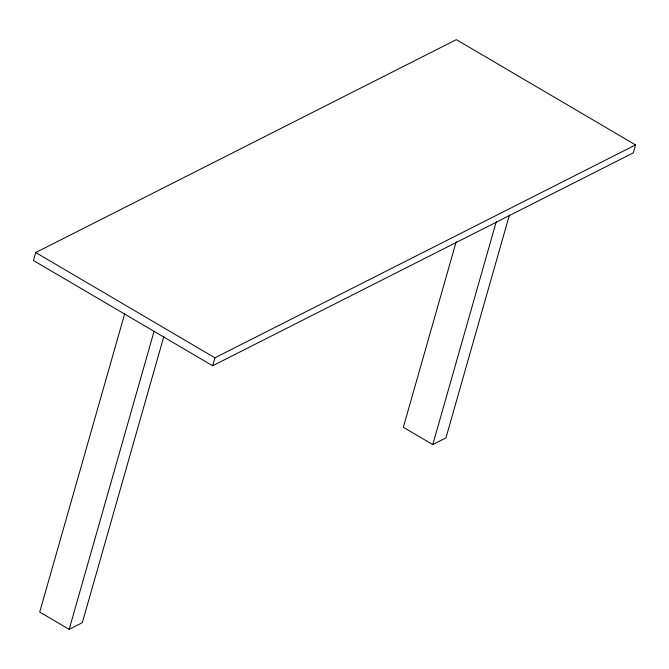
<?xml version="1.0" encoding="UTF-8"?>
<svg xmlns="http://www.w3.org/2000/svg" width="669" height="669" viewBox="0 0 669 669"><rect width="100%" height="100%" fill="white"/><g stroke="black" fill="none" stroke-linecap="round" stroke-linejoin="round"><path stroke-width="1" d="M35.716 252.548L33.45 260.509L212.658 365.759L633.284 152.858L635.55 144.905L456.342 39.647L35.716 252.548L214.925 357.806L635.55 144.905M124.643 313.912L39.714 612.06L69.166 629.353L82.312 622.697L163.805 336.607M69.166 629.353L154.096 331.214M212.658 365.759L214.925 357.806M456.233 241.559L403.332 427.274L432.784 444.567L445.93 437.919L509.41 215.067M432.784 444.567L496.264 221.715"/></g></svg>
